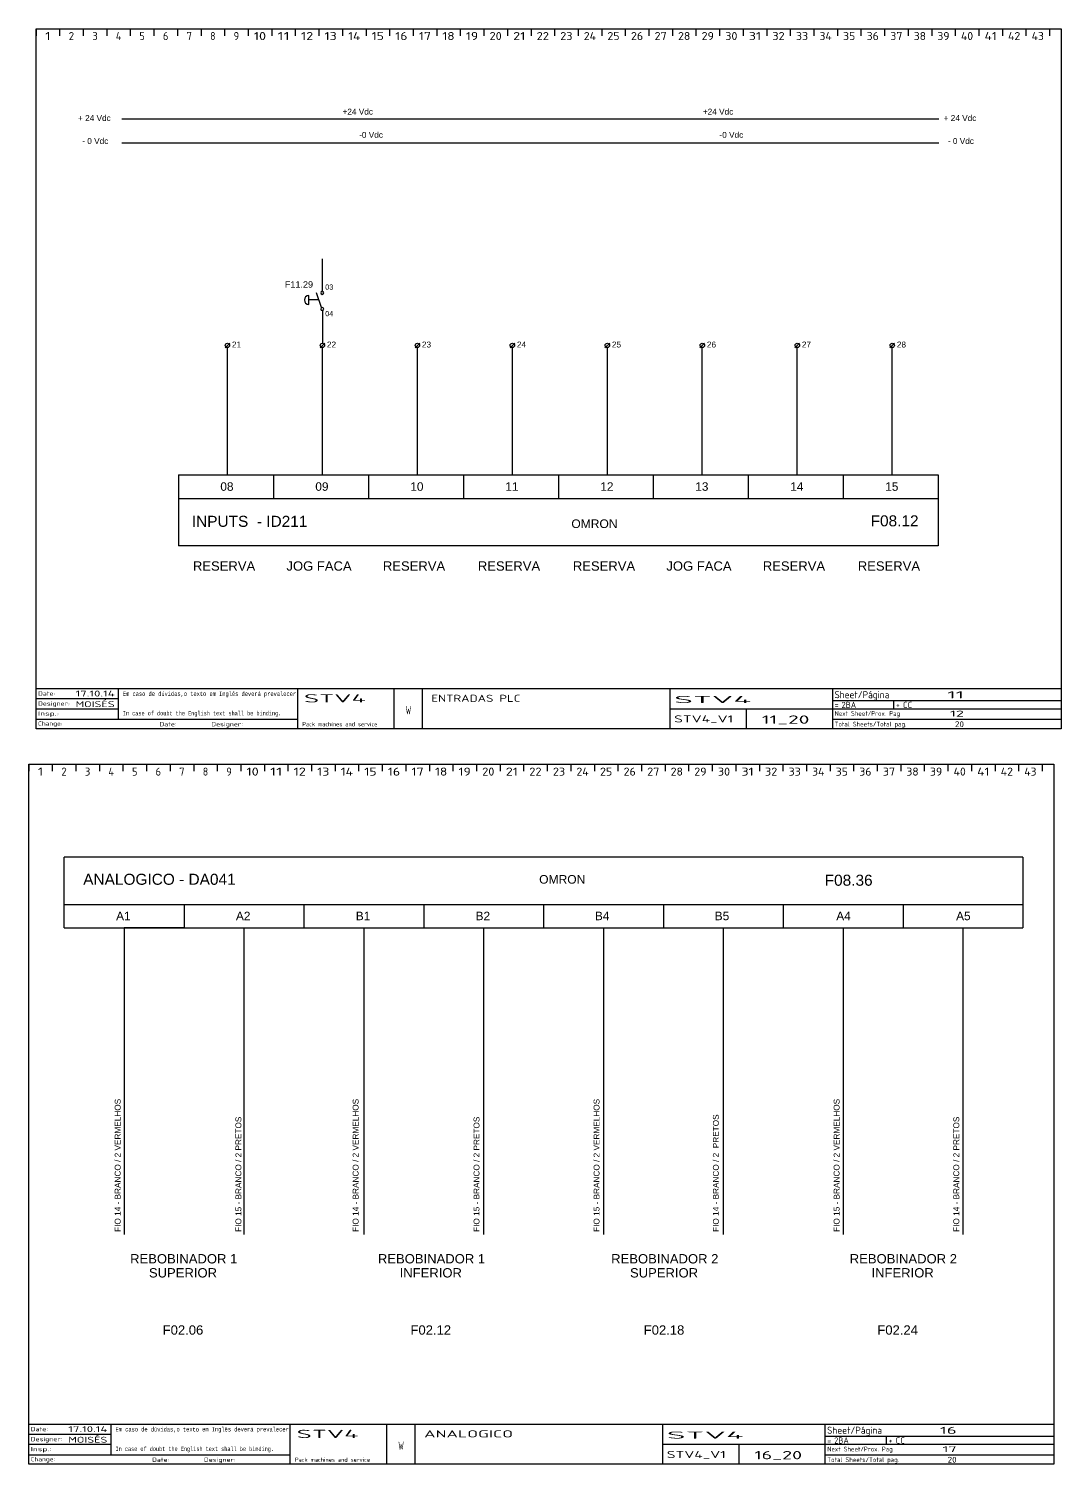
# Model space of a CAD drawing. Header units: millimetres. Extents: x 750 to 2990, y -243 to 998.
# Drawn here: x 750 to 1188, y -243 to 366 of the extents above; entities that cross this region are included whole.
import ezdxf
from ezdxf.enums import TextEntityAlignment as Align

# ---------------------------------------------------------------- set-up
doc = ezdxf.new("R2010")
doc.units = ezdxf.units.MM
doc.linetypes.add('DASHED2', pattern=[9.525, 6.35, -3.175])
doc.linetypes.add('SOLID', pattern=[0])
for name, color, linetype in [('1', 3, 'Continuous'), ('3', 1, 'Continuous'), ('4', 6, 'DASHED2'), ('6', 7, 'Continuous')]:
    doc.layers.add(name, color=color, linetype=linetype)
doc.styles.add('MOJÚLU', font='arial.ttf')
doc.styles.add('MONOTXT', font='monotxt')
doc.styles.get("Standard").update_dxf_attribs({"font": 'ISOCP.SHX'})

# ---------------------------------------------------------------- blocks, each defined once
blk = doc.blocks.new('a4 legenda')
at = {"color": 1, "linetype": 'SOLID'}
for p, q in [((-435, 0), (-435, 297)), ((-435, 297), (-435, 294.03)), ((-435, 297), (0, 297)), ((-425, 297), (-425, 294.03)), ((-415, 297), (-415, 294.03)), ((-405, 297), (-405, 294.03)), ((-395, 297), (-395, 294.03)), ((-385, 297), (-385, 294.03)), ((-375, 297), (-375, 294.03)), ((-365, 297), (-365, 294.03)), ((-355, 297), (-355, 294.03)), ((-345, 297), (-345, 294.03)), ((-335, 297), (-335, 294.03)), ((-325, 297), (-325, 294.03)), ((-315, 297), (-315, 294.03)), ((-305, 297), (-305, 294.03)), ((-295, 297), (-295, 294.03)), ((-285, 297), (-285, 294.03)), ((-275, 297), (-275, 294.03)), ((-265, 297), (-265, 294.03)), ((-255, 297), (-255, 294.03)), ((-245, 297), (-245, 294.03)), ((-235, 297), (-235, 294.03)), ((-225, 297), (-225, 294.03)), ((-215, 297), (-215, 294.03)), ((-205, 297), (-205, 294.03)), ((-195, 297), (-195, 294.03)), ((-185, 297), (-185, 294.03)), ((-175, 297), (-175, 294.03)), ((-165, 297), (-165, 294.03)), ((-155, 297), (-155, 294.03)), ((-145, 297), (-145, 294.03)), ((-135, 297), (-135, 294.03)), ((-125, 297), (-125, 294.03)), ((-115, 297), (-115, 294.03)), ((-105, 297), (-105, 294.03)), ((-95, 297), (-95, 294.03)), ((-85, 297), (-85, 294.03)), ((-75, 297), (-75, 294.03)), ((-65, 297), (-65, 294.03)), ((-55, 297), (-55, 294.03)), ((-45, 297), (-45, 294.03)), ((-35, 297), (-35, 294.03)), ((-25, 297), (-25, 294.03)), ((-15, 297), (-15, 294.03)), ((-5, 297), (-5, 294.03)), ((0, 297), (0, 0)), ((-435, 17), (0, 17)), ((-435, 12.75), (-400, 12.75)), ((-400, 4), (-400, 17)), ((-324, 0), (-324, 17)), ((-283, 0), (-283, 17)), ((-271, 0), (-271, 17)), ((-166, 0), (-166, 17)), ((-97, 0), (-97, 17)), ((-435, 8.5), (-400, 8.5)), ((-165.8, 8.5), (0, 8.5)), ((-133.5, 0), (-133.5, 8.5)), ((-97, 12), (0, 12)), ((-71, 8.5), (-71, 12)), ((-435, 4), (-324, 4)), ((0, 0), (-435, 0)), ((-97, 4), (0, 4))]:
    blk.add_line(p, q, dxfattribs=at)
for s, width, p, p2 in [('1', 1.933331, (-431.1484, 292.19), (-428.8516, 292.19)), ('2', 1.109181, (-421.1484, 292.19), (-418.8516, 292.19)), ('3', 1.144135, (-411.1484, 292.19), (-408.8516, 292.19)), ('4', 1.041024, (-401.1484, 292.19), (-398.8516, 292.19)), ('5', 1.144135, (-391.1484, 292.19), (-388.8516, 292.19)), ('6', 1.128517, (-381.1484, 292.19), (-378.8516, 292.19)), ('7', 1.230301, (-371.1484, 292.19), (-368.8516, 292.19)), ('8', 1.230301, (-361.1484, 292.19), (-358.8516, 292.19)), ('9', 1.088599, (-351.1484, 292.19), (-348.8516, 292.19)), ('10', 1.454463, (-342.5938, 292.19), (-337.4062, 292.19)), ('11', 1.798176, (-332.594, 292.19), (-327.406, 292.19)), ('12', 1.376908, (-322.594, 292.19), (-317.406, 292.19)), ('13', 1.400421, (-312.594, 292.19), (-307.406, 292.19)), ('14', 1.329086, (-302.594, 292.19), (-297.406, 292.19)), ('15', 1.400421, (-292.594, 292.19), (-287.406, 292.19)), ('16', 1.389997, (-282.594, 292.19), (-277.406, 292.19)), ('17', 1.455666, (-272.594, 292.19), (-267.406, 292.19)), ('18', 1.455666, (-262.594, 292.19), (-257.406, 292.19)), ('19', 1.362748, (-252.594, 292.19), (-247.406, 292.19)), ('20', 1.22199, (-242.594, 292.19), (-237.406, 292.19)), ('21', 1.455666, (-232.594, 292.19), (-227.406, 292.19)), ('22', 1.166703, (-222.594, 292.19), (-217.406, 292.19)), ('23', 1.18354, (-212.594, 292.19), (-207.406, 292.19)), ('24', 1.132185, (-202.594, 292.19), (-197.406, 292.19)), ('25', 1.18354, (-192.594, 292.19), (-187.406, 292.19)), ('26', 1.176086, (-182.594, 292.19), (-177.406, 292.19)), ('27', 1.222759, (-172.594, 292.19), (-167.406, 292.19)), ('28', 1.222759, (-162.594, 292.19), (-157.406, 292.19)), ('29', 1.15652, (-152.594, 292.19), (-147.406, 292.19)), ('30', 1.22199, (-142.594, 292.19), (-137.406, 292.19)), ('31', 1.455666, (-132.594, 292.19), (-127.406, 292.19)), ('32', 1.166703, (-122.594, 292.19), (-117.406, 292.19)), ('33', 1.18354, (-112.594, 292.19), (-107.406, 292.19)), ('34', 1.132185, (-102.594, 292.19), (-97.406, 292.19)), ('35', 1.18354, (-92.594, 292.19), (-87.406, 292.19)), ('36', 1.176086, (-82.594, 292.19), (-77.406, 292.19)), ('37', 1.222759, (-72.594, 292.19), (-67.406, 292.19)), ('38', 1.222759, (-62.594, 292.19), (-57.406, 292.19)), ('39', 1.15652, (-52.594, 292.19), (-47.406, 292.19)), ('40', 1.131525, (-42.594, 292.19), (-37.406, 292.19)), ('41', 1.329086, (-32.594, 292.19), (-27.406, 292.19)), ('42', 1.083961, (-22.594, 292.19), (-17.406, 292.19)), ('43', 1.098481, (-12.594, 292.19), (-7.406, 292.19))]:
    blk.add_text(s, height=3.39429, dxfattribs=dict(at, width=width)).set_placement(p, p2, align=Align.FIT)
for tag, height, width, p, p2 in [('(142) ', 1.8, 1.384181, (-434.15225, 14.04), (-426.80225, 14.04)), ('(135) Drawn Date', 2.5, 1.427604, (-418.2115, 13.6667), (-401.6156, 13.6667)), ('(133) Page Descr. 1', 3, 1.16129, (-267.254, 11.4), (-229.454, 11.4)), ('(117) Project ', 3, 1.11732, (-164.254, 10.9), (-131.564, 10.9)), ('(127) ', 3, 0.973466, (-96.247, 12.9416), (-72.924, 12.9416)), ('(130) Current Project Page', 3, 1.220513, (-48.386, 12.9), (-41.246, 12.9)), ('(140) ', 1.8, 1.730061, (-434.15225, 5.54), (-425.26925, 5.54)), ('(141) ', 1.8, 1.399341, (-434.15225, 9.78), (-420.6703, 9.78)), ('(134) Drawn by', 2.5, 1.52606, (-418.2115, 9.16667), (-401.6156, 9.16667)), ('(132) Project Descr. 4', 3.5, 0.71218, (-278.184, 6.13333), (-275.816, 6.13333)), ('(126) Page Descr. 2', 2.5, 1.274498, (-267.211, 7.16667), (-235.711, 7.16667)), ('(121) ', 2.6, 1.23007, (-96.22, 8.81333), (-94.461, 8.81333)), ('(128) ', 2, 1.069362, (-96.165, 5.46104), (-68.391, 5.46104)), ('(120) Installation Name', 2.6, 1.057778, (-93.22, 8.81333), (-87.032, 8.81333)), ('(123) ', 2.6, 1.23007, (-70.22, 8.81333), (-68.461, 8.81333)), ('(122) Location Name', 2.6, 1.222769, (-67.22, 8.81333), (-63.246, 8.81333)), ('(131) Current Project Page', 2.5, 1.220513, (-47.239, 5.16667), (-41.289, 5.16667)), ('(139) ', 1.8, 1.330262, (-434.15225, 1.28), (-423.7363, 1.28)), ('(136) ', 1.8, 1.384162, (-382.6522, 1.04), (-375.3023, 1.04)), ('(137) ', 1.8, 1.399336, (-360.6522, 1.04), (-347.1703, 1.04)), ('(138) ', 1.8, 1.477527, (-322.052, 1.04), (-290.174, 1.04)), ('(116) Project Description', 3, 1.134799, (-164.254, 2.65), (-139.229, 2.65)), ('(118) Drawing Number', 3.5, 1.218286, (-127.127, 2.13333), (-106.873, 2.13333)), ('(119) ', 2, 1.061557, (-96.165, 0.96104), (-65.693, 0.96104)), ('(129) Number of pages in installation', 2.5, 1.16636, (-45.109, 0.66667), (-41.289, 0.66667))]:
    blk.add_attdef(tag, text='', height=height, dxfattribs=dict(at, width=width)).set_placement(p, p2, align=Align.FIT)
at = {"color": 1, "linetype": 'SOLID', "style": 'MONOTXT'}
for tag, width, p, p2 in [('(114) ', 0.760706, (-398.1522, 13.92), (-324.668, 13.92)), ('(115) ', 0.74678, (-398.1522, 5.65), (-330.942, 5.65))]:
    blk.add_attdef(tag, text='', height=1.8, dxfattribs=dict(at, width=width)).set_placement(p, p2, align=Align.FIT)
at = {"color": 2, "linetype": 'SOLID'}
for tag, width, p, p2 in [('(124) ', 1.179528, (-321.296, 11.1333), (-295.081, 11.1333)), ('(125) ', 1.189122, (-321.296, 5.18333), (-304.024, 5.18333))]:
    blk.add_attdef(tag, text='', height=3.5, dxfattribs=dict(at, width=width)).set_placement(p, p2, align=Align.FIT)
blk = doc.blocks.new('*U24')
blk.add_line((0, 65), (0, -65))
blk = doc.blocks.new('*U25')
at = {"color": 0, "linetype": 'ByBlock', "lineweight": -2, "transparency": 16777216}
for p in [(0, 0), (50.84, 0), (101.68, 0), (152.52, 0), (203.36, 0), (254.2, 0), (305.04, 0), (355.88, 0)]:
    blk.add_blockref('*U24', p, dxfattribs=at)

msp = doc.modelspace()

# ---------------------------------------------------------------- linework, layer by layer
for p, q in [((765.19, -15.34), (816.03, -15.34)), ((816.03, -15.34), (790.61, -15.34))]:
    msp.add_line(p, q)
at = {"layer": '1', "color": 0}
for p, q in [((1136.32, 327.83), (789.68, 327.83)), ((874.72, 254.79), (874.72, 268.62)), ((874.72, 246.6), (874.72, 232.76)), ((813.63, 176.85), (813.63, 146.85)), ((813.63, 176.85), (1136.03, 176.85)), ((853.93, 176.85), (853.93, 166.85)), ((894.23, 176.85), (894.23, 166.85)), ((934.53, 176.85), (934.53, 166.85)), ((974.83, 176.85), (974.83, 166.85)), ((1015.13, 176.85), (1015.13, 166.85)), ((1055.43, 176.85), (1055.43, 166.85)), ((1095.73, 176.85), (1095.73, 166.85)), ((1136.03, 176.85), (1136.03, 146.85)), ((813.63, 166.85), (1136.03, 166.85)), ((1136.03, 146.85), (813.63, 146.85)), ((1171.92, 14.66), (765.19, 14.66)), ((765.19, -15.34), (765.19, 14.66)), ((1171.92, 14.66), (1171.92, -15.34)), ((765.19, -5.34), (1171.92, -5.34)), ((816.03, -5.34), (816.03, -15.34)), ((866.87, -5.34), (866.87, -15.34)), ((917.71, -5.34), (917.71, -15.34)), ((968.56, -5.34), (968.56, -15.34)), ((1019.4, -5.34), (1019.4, -15.34)), ((1070.24, -5.34), (1070.24, -15.34)), ((1121.08, -5.34), (1121.08, -15.34)), ((765.19, -15.34), (1171.92, -15.34))]:
    msp.add_line(p, q, dxfattribs=at)
at = {"layer": '1'}
for p, q in [((868.92, 249.25), (868.92, 252.97)), ((874.41, 247.87), (872.22, 254.2))]:
    msp.add_line(p, q, dxfattribs=at)
msp.add_arc((868.92, 251.11), 1.86, 90, 270, dxfattribs=at)
at = {"layer": '3'}
for p, q in [((835.41, 232.82), (833.42, 230.83)), ((875.71, 232.82), (873.72, 230.83)), ((916.01, 232.82), (914.02, 230.83)), ((956.31, 232.82), (954.32, 230.83)), ((996.61, 232.82), (994.62, 230.83)), ((1036.91, 232.82), (1034.92, 230.83)), ((1077.21, 232.82), (1075.22, 230.83)), ((1117.51, 232.82), (1115.52, 230.83))]:
    msp.add_line(p, q, dxfattribs=at)
for centre in [(834.42, 231.82), (874.72, 231.82), (915.02, 231.82), (955.32, 231.82), (995.62, 231.82), (1035.92, 231.82), (1076.22, 231.82), (1116.52, 231.82)]:
    msp.add_circle(centre, 0.937, dxfattribs=at)
at = {"layer": '4'}
msp.add_line((873.29, 251.11), (868.92, 251.11), dxfattribs=at)
at = {"layer": '6'}
msp.add_line((789.68, 317.83), (1136.32, 317.83), dxfattribs=at)
at = {"layer": '6', "color": 0}
for p, q in [((834.42, 176.85), (834.42, 230.89)), ((874.72, 176.85), (874.72, 230.89)), ((915.02, 176.85), (915.02, 230.89)), ((955.32, 176.85), (955.32, 230.89)), ((995.62, 176.85), (995.62, 230.89)), ((1035.92, 176.85), (1035.92, 230.89)), ((1076.22, 176.85), (1076.22, 230.89)), ((1116.52, 176.85), (1116.52, 230.89))]:
    msp.add_line(p, q, dxfattribs=at)
at = {"layer": '6'}
for centre, start, end in [((874.65, 254.13), 90.00013, 180), ((874.65, 254.13), 180, 269.9999), ((874.65, 254.13), 0, 89.9999), ((874.65, 254.13), 270.0001, 0), ((874.65, 247.26), 90.00013, 180), ((874.65, 247.26), 180, 269.9999), ((874.65, 247.26), 0, 89.9999), ((874.65, 247.26), 270.0001, 0)]:
    msp.add_arc(centre, 0.66, start, end, dxfattribs=at)

# ---------------------------------------------------------------- block references
ref = msp.add_blockref('a4 legenda', (1188.23, 69.2))
ref.add_attrib('(142) ', 'Date:', dxfattribs={"color": 1, "linetype": 'SOLID', "height": 1.8, "width": 1.384181}).set_placement((754.07, 83.24), (761.42, 83.24), align=Align.FIT)
ref.add_attrib('(141) ', 'Designer:', dxfattribs={"color": 1, "linetype": 'SOLID', "height": 1.8, "width": 1.399341}).set_placement((754.07, 78.98), (767.56, 78.98), align=Align.FIT)
ref.add_attrib('(140) ', 'Insp.:', dxfattribs={"color": 1, "linetype": 'SOLID', "height": 1.8, "width": 1.730061}).set_placement((754.07, 74.74), (762.96, 74.74), align=Align.FIT)
ref.add_attrib('(139) ', 'Change:', dxfattribs={"color": 1, "linetype": 'SOLID', "height": 1.8, "width": 1.330262}).set_placement((754.07, 70.48), (764.49, 70.48), align=Align.FIT)
ref.add_attrib('(138) ', 'Pack machines and service', dxfattribs={"color": 1, "linetype": 'SOLID', "height": 1.8, "width": 1.138541}).set_placement((866.17, 70.24), (898.05, 70.24), align=Align.FIT)
ref.add_attrib('(137) ', 'Designer:', dxfattribs={"color": 1, "linetype": 'SOLID', "height": 1.8, "width": 1.399336}).set_placement((827.57, 70.24), (841.06, 70.24), align=Align.FIT)
ref.add_attrib('(136) ', 'Date:', dxfattribs={"color": 1, "linetype": 'SOLID', "height": 1.8, "width": 1.384162}).set_placement((805.57, 70.24), (812.92, 70.24), align=Align.FIT)
ref.add_attrib('(135) Drawn Date', '17.10.14', dxfattribs={"color": 1, "linetype": 'SOLID', "height": 2.5, "width": 1.599605}).set_placement((770.01, 82.86), (786.61, 82.86), align=Align.FIT)
ref.add_attrib('(134) Drawn by', 'MOISÉS', dxfattribs={"color": 1, "linetype": 'SOLID', "height": 2.5, "width": 1.584483}).set_placement((770.01, 78.36), (786.61, 78.36), align=Align.FIT)
ref.add_attrib('(133) Page Descr. 1', 'ENTRADAS PLC', dxfattribs={"color": 1, "linetype": 'SOLID', "height": 3, "width": 1.407821}).set_placement((920.97, 80.6), (958.77, 80.6), align=Align.FIT)
ref.add_attrib('(132) Project Descr. 4', 'W', dxfattribs={"color": 1, "linetype": 'SOLID', "height": 3.5, "width": 0.71218}).set_placement((910.04, 75.33), (912.41, 75.33), align=Align.FIT)
ref.add_attrib('(131) Current Project Page', '12', dxfattribs={"color": 1, "linetype": 'SOLID', "height": 2.5, "width": 2.14403}).set_placement((1140.99, 74.36), (1146.94, 74.36), align=Align.FIT)
ref.add_attrib('(130) Current Project Page', '11', dxfattribs={"color": 1, "linetype": 'SOLID', "height": 3, "width": 2.8}).set_placement((1139.84, 82.1), (1146.98, 82.1), align=Align.FIT)
ref.add_attrib('(129) Number of pages in installation', '20', dxfattribs={"color": 1, "linetype": 'SOLID', "height": 2.5, "width": 1.22163}).set_placement((1143.12, 69.86), (1146.94, 69.86), align=Align.FIT)
ref.add_attrib('(128) ', 'Next Sheet/Prox. Pag', dxfattribs={"color": 1, "linetype": 'SOLID', "height": 2, "width": 1.069362}).set_placement((1092.06, 74.66), (1119.83, 74.66), align=Align.FIT)
ref.add_attrib('(127) ', 'Sheet/Página', dxfattribs={"color": 1, "linetype": 'SOLID', "height": 3, "width": 0.973466}).set_placement((1091.98, 82.14), (1115.3, 82.14), align=Align.FIT)
ref.add_attrib('(124) ', 'STV4', dxfattribs={"color": 2, "linetype": 'SOLID', "height": 3.5, "width": 2.377778}).set_placement((866.93, 80.33), (893.14, 80.33), align=Align.FIT)
ref.add_attrib('(123) ', '+', dxfattribs={"color": 1, "linetype": 'SOLID', "height": 2.6, "width": 1.23007}).set_placement((1118.01, 78.01), (1119.76, 78.01), align=Align.FIT)
ref.add_attrib('(122) Location Name', 'CC', dxfattribs={"color": 1, "linetype": 'SOLID', "height": 2.6, "width": 1.222769}).set_placement((1121.01, 78.01), (1124.98, 78.01), align=Align.FIT)
ref.add_attrib('(121) ', '=', dxfattribs={"color": 1, "linetype": 'SOLID', "height": 2.6, "width": 1.23007}).set_placement((1092.01, 78.01), (1093.76, 78.01), align=Align.FIT)
ref.add_attrib('(120) Installation Name', '2BA', dxfattribs={"color": 1, "linetype": 'SOLID', "height": 2.6, "width": 1.057778}).set_placement((1095.01, 78.01), (1101.19, 78.01), align=Align.FIT)
ref.add_attrib('(119) ', 'Total Sheets/Total pag.', dxfattribs={"color": 1, "linetype": 'SOLID', "height": 2, "width": 1.061557}).set_placement((1092.06, 70.16), (1122.53, 70.16), align=Align.FIT)
ref.add_attrib('(118) Drawing Number', '11_20', dxfattribs={"color": 1, "linetype": 'SOLID', "height": 3.5, "width": 1.727014}).set_placement((1061.1, 71.33), (1081.35, 71.33), align=Align.FIT)
ref.add_attrib('(117) Project ', 'STV4', dxfattribs={"color": 1, "linetype": 'SOLID', "height": 3, "width": 3.459259}).set_placement((1023.97, 80.1), (1056.66, 80.1), align=Align.FIT)
ref.add_attrib('(116) Project Description', 'STV4_V1', dxfattribs={"color": 1, "linetype": 'SOLID', "height": 3, "width": 1.476401}).set_placement((1023.97, 71.85), (1049, 71.85), align=Align.FIT)
ref.add_attrib('(115) ', 'In case of doubt the English text shall be binding.', dxfattribs={"color": 1, "linetype": 'SOLID', "height": 1.8, "style": 'MONOTXT', "width": 0.74678}).set_placement((790.07, 74.85), (857.28, 74.85), align=Align.FIT)
ref.add_attrib('(114) ', 'Em caso de dúvidas,o texto em Inglês deverá prevalecer', dxfattribs={"color": 1, "linetype": 'SOLID', "height": 1.8, "style": 'MONOTXT', "width": 0.760706}).set_placement((790.07, 83.12), (863.56, 83.12), align=Align.FIT)
ref = msp.add_blockref('a4 legenda', (1185.11, -242.89))
ref.add_attrib('(142) ', 'Date:', dxfattribs={"color": 1, "linetype": 'SOLID', "height": 1.8, "width": 1.384181}).set_placement((750.96, -228.85), (758.31, -228.85), align=Align.FIT)
ref.add_attrib('(141) ', 'Designer:', dxfattribs={"color": 1, "linetype": 'SOLID', "height": 1.8, "width": 1.399341}).set_placement((750.96, -233.11), (764.44, -233.11), align=Align.FIT)
ref.add_attrib('(140) ', 'Insp.:', dxfattribs={"color": 1, "linetype": 'SOLID', "height": 1.8, "width": 1.730061}).set_placement((750.96, -237.35), (759.84, -237.35), align=Align.FIT)
ref.add_attrib('(139) ', 'Change:', dxfattribs={"color": 1, "linetype": 'SOLID', "height": 1.8, "width": 1.330262}).set_placement((750.96, -241.61), (761.38, -241.61), align=Align.FIT)
ref.add_attrib('(138) ', 'Pack machines and service', dxfattribs={"color": 1, "linetype": 'SOLID', "height": 1.8, "width": 1.138541}).set_placement((863.06, -241.85), (894.94, -241.85), align=Align.FIT)
ref.add_attrib('(137) ', 'Designer:', dxfattribs={"color": 1, "linetype": 'SOLID', "height": 1.8, "width": 1.399336}).set_placement((824.46, -241.85), (837.94, -241.85), align=Align.FIT)
ref.add_attrib('(136) ', 'Date:', dxfattribs={"color": 1, "linetype": 'SOLID', "height": 1.8, "width": 1.384162}).set_placement((802.46, -241.85), (809.81, -241.85), align=Align.FIT)
ref.add_attrib('(135) Drawn Date', '17.10.14', dxfattribs={"color": 1, "linetype": 'SOLID', "height": 2.5, "width": 1.599605}).set_placement((766.9, -229.22), (783.5, -229.22), align=Align.FIT)
ref.add_attrib('(134) Drawn by', 'MOISÉS', dxfattribs={"color": 1, "linetype": 'SOLID', "height": 2.5, "width": 1.584483}).set_placement((766.9, -233.72), (783.5, -233.72), align=Align.FIT)
ref.add_attrib('(133) Page Descr. 1', 'ANALOGICO', dxfattribs={"color": 1, "linetype": 'SOLID', "height": 3, "width": 1.923664}).set_placement((917.86, -231.49), (955.66, -231.49), align=Align.FIT)
ref.add_attrib('(132) Project Descr. 4', 'W', dxfattribs={"color": 1, "linetype": 'SOLID', "height": 3.5, "width": 0.71218}).set_placement((906.93, -236.76), (909.3, -236.76), align=Align.FIT)
ref.add_attrib('(131) Current Project Page', '17', dxfattribs={"color": 1, "linetype": 'SOLID', "height": 2.5, "width": 2.266667}).set_placement((1137.87, -237.72), (1143.82, -237.72), align=Align.FIT)
ref.add_attrib('(130) Current Project Page', '16', dxfattribs={"color": 1, "linetype": 'SOLID', "height": 3, "width": 2.164411}).set_placement((1136.73, -229.99), (1143.87, -229.99), align=Align.FIT)
ref.add_attrib('(129) Number of pages in installation', '20', dxfattribs={"color": 1, "linetype": 'SOLID', "height": 2.5, "width": 1.22163}).set_placement((1140, -242.22), (1143.82, -242.22), align=Align.FIT)
ref.add_attrib('(128) ', 'Next Sheet/Prox. Pag', dxfattribs={"color": 1, "linetype": 'SOLID', "height": 2, "width": 1.069362}).set_placement((1088.95, -237.43), (1116.72, -237.43), align=Align.FIT)
ref.add_attrib('(127) ', 'Sheet/Página', dxfattribs={"color": 1, "linetype": 'SOLID', "height": 3, "width": 0.973466}).set_placement((1088.87, -229.95), (1112.19, -229.95), align=Align.FIT)
ref.add_attrib('(124) ', 'STV4', dxfattribs={"color": 2, "linetype": 'SOLID', "height": 3.5, "width": 2.377778}).set_placement((863.82, -231.76), (890.03, -231.76), align=Align.FIT)
ref.add_attrib('(123) ', '+', dxfattribs={"color": 1, "linetype": 'SOLID', "height": 2.6, "width": 1.23007}).set_placement((1114.89, -234.08), (1116.65, -234.08), align=Align.FIT)
ref.add_attrib('(122) Location Name', 'CC', dxfattribs={"color": 1, "linetype": 'SOLID', "height": 2.6, "width": 1.222769}).set_placement((1117.89, -234.08), (1121.87, -234.08), align=Align.FIT)
ref.add_attrib('(121) ', '=', dxfattribs={"color": 1, "linetype": 'SOLID', "height": 2.6, "width": 1.23007}).set_placement((1088.89, -234.08), (1090.65, -234.08), align=Align.FIT)
ref.add_attrib('(120) Installation Name', '2BA', dxfattribs={"color": 1, "linetype": 'SOLID', "height": 2.6, "width": 1.057778}).set_placement((1091.89, -234.08), (1098.08, -234.08), align=Align.FIT)
ref.add_attrib('(119) ', 'Total Sheets/Total pag.', dxfattribs={"color": 1, "linetype": 'SOLID', "height": 2, "width": 1.061557}).set_placement((1088.95, -241.93), (1119.42, -241.93), align=Align.FIT)
ref.add_attrib('(118) Drawing Number', '16_20', dxfattribs={"color": 1, "linetype": 'SOLID', "height": 3.5, "width": 1.629739}).set_placement((1057.99, -240.76), (1078.24, -240.76), align=Align.FIT)
ref.add_attrib('(117) Project ', 'STV4', dxfattribs={"color": 1, "linetype": 'SOLID', "height": 3, "width": 3.459259}).set_placement((1020.86, -231.99), (1053.55, -231.99), align=Align.FIT)
ref.add_attrib('(116) Project Description', 'STV4_V1', dxfattribs={"color": 1, "linetype": 'SOLID', "height": 3, "width": 1.476401}).set_placement((1020.86, -240.24), (1045.88, -240.24), align=Align.FIT)
ref.add_attrib('(115) ', 'In case of doubt the English text shall be binding.', dxfattribs={"color": 1, "linetype": 'SOLID', "height": 1.8, "style": 'MONOTXT', "width": 0.74678}).set_placement((786.96, -237.24), (854.17, -237.24), align=Align.FIT)
ref.add_attrib('(114) ', 'Em caso de dúvidas,o texto em Inglês deverá prevalecer', dxfattribs={"color": 1, "linetype": 'SOLID', "height": 1.8, "style": 'MONOTXT', "width": 0.760706}).set_placement((786.96, -228.97), (860.45, -228.97), align=Align.FIT)
msp.add_blockref('*U25', (790.61, -80.34))

# ---------------------------------------------------------------- texts
at = {"layer": '1', "color": 0, "char_height": 2.5, "attachment_point": 1, "style": 'MOJÚLU'}
for s, insert, width in [('+24 Vdc', (883.27, 332.25), 33.8847), ('+24 Vdc', (1036.14, 332.25), 33.8847), ('- 0 Vdc ', (772.83, 319.79), 11.1415), ('-0 Vdc', (890.31, 322.4), 33.8847), ('-0 Vdc', (1043.19, 322.4), 33.8847), ('- 0 Vdc ', (1140.09, 319.79), 11.1415), ('21', (836.36, 233.45), 10.3826), ('22', (876.66, 233.45), 10.3826), ('23', (916.96, 233.45), 10.3826), ('24', (957.26, 233.45), 10.3826), ('25', (997.56, 233.45), 10.3826), ('26', (1037.86, 233.45), 10.3826), ('27', (1078.16, 233.45), 10.3826), ('28', (1118.46, 233.45), 10.3826)]:
    msp.add_mtext(s, dxfattribs=dict(at, insert=insert, width=width))
at = {"layer": '6', "style": 'MOJÚLU'}
for p in [(777.98, 328.34), (1145.25, 328.34)]:
    msp.add_text('+ 24 Vdc', height=2.5, dxfattribs=at).set_placement(p, align=Align.MIDDLE)
for s, height, p in [('F11.29', 2.75, (858.8, 256.29)), ('03', 2.2, (875.91, 255.48)), ('04', 2.2, (875.91, 244.21)), ('OMRON', 3.658, (980.36, 154.34)), ('OMRON', 3.658, (966.69, 3.45))]:
    msp.add_text(s, height=height, dxfattribs=at).set_placement(p)
for s, height, p in [('08', 3.6, (831.42, 173.75)), ('09', 3.6, (871.72, 173.75)), ('10', 3.6, (912.02, 173.75)), ('11', 3.6, (952.32, 173.75)), ('12', 3.6, (992.62, 173.75)), ('13', 3.6, (1032.92, 173.75)), ('14', 3.6, (1073.22, 173.75)), ('15', 3.6, (1113.52, 173.75)), ('INPUTS  - ID211', 4.68, (819.32, 159.53)), ('F08.12', 4.68, (1107.32, 159.74)), ('ANALOGICO - DA041', 4.68, (773.24, 7.66)), ('F08.36', 4.68, (1087.83, 7.26)), ('A1', 3.6, (787.2, -8.44)), ('A2', 3.6, (838.04, -8.44)), ('B1', 3.6, (888.89, -8.44)), ('B2', 3.6, (939.73, -8.44)), ('B4', 3.6, (990.35, -8.44)), ('B5', 3.6, (1041.19, -8.44)), ('A4', 3.6, (1092.76, -8.44)), ('A5', 3.6, (1143.6, -8.44))]:
    msp.add_text(s, height=height, dxfattribs=at).set_placement(p, align=Align.TOP_LEFT)
for s, p in [('RESERVA', (833, 136.25)), ('JOG FACA', (873.3, 136.25)), ('RESERVA', (913.6, 136.25)), ('RESERVA', (953.9, 136.25)), ('RESERVA', (994.2, 136.25)), ('JOG FACA', (1034.5, 136.25)), ('RESERVA', (1074.8, 136.25)), ('RESERVA', (1115.1, 136.25)), ('REBOBINADOR 1', (815.88, -157.67)), ('REBOBINADOR 1', (921.02, -157.67)), ('REBOBINADOR 2', (1019.99, -157.67)), ('REBOBINADOR 2', (1121.22, -157.67)), ('SUPERIOR', (815.57, -163.63)), ('INFERIOR', (920.71, -163.63)), ('SUPERIOR', (1019.68, -163.63)), ('INFERIOR', (1120.91, -163.63)), ('F02.06', (815.57, -187.89)), ('F02.12', (920.71, -187.89)), ('F02.18', (1019.68, -187.89)), ('F02.24', (1118.79, -187.89))]:
    msp.add_text(s, height=3.96, dxfattribs=at).set_placement(p, align=Align.CENTER)
for s, p in [('FIO 14 - BRANCO / 2 VERMELHOS', (789.11, -144.3)), ('FIO 14 - BRANCO / 2 VERMELHOS', (890.06, -144.3)), ('FIO 15 - BRANCO / 2 VERMELHOS', (992.29, -144.3)), ('FIO 15 - BRANCO / 2 VERMELHOS', (1094.14, -144.3)), ('FIO 15 - BRANCO / 2 PRETOS', (840.34, -144.3)), ('FIO 15 - BRANCO / 2 PRETOS', (941.36, -144.3)), ('FIO 14 - BRANCO / 2  PRETOS', (1042.91, -144.3)), ('FIO 14 - BRANCO / 2 PRETOS', (1144.92, -144.3))]:
    msp.add_text(s, height=2.5, rotation=90, dxfattribs=at).set_placement(p)

doc.saveas('drawing.dxf')
